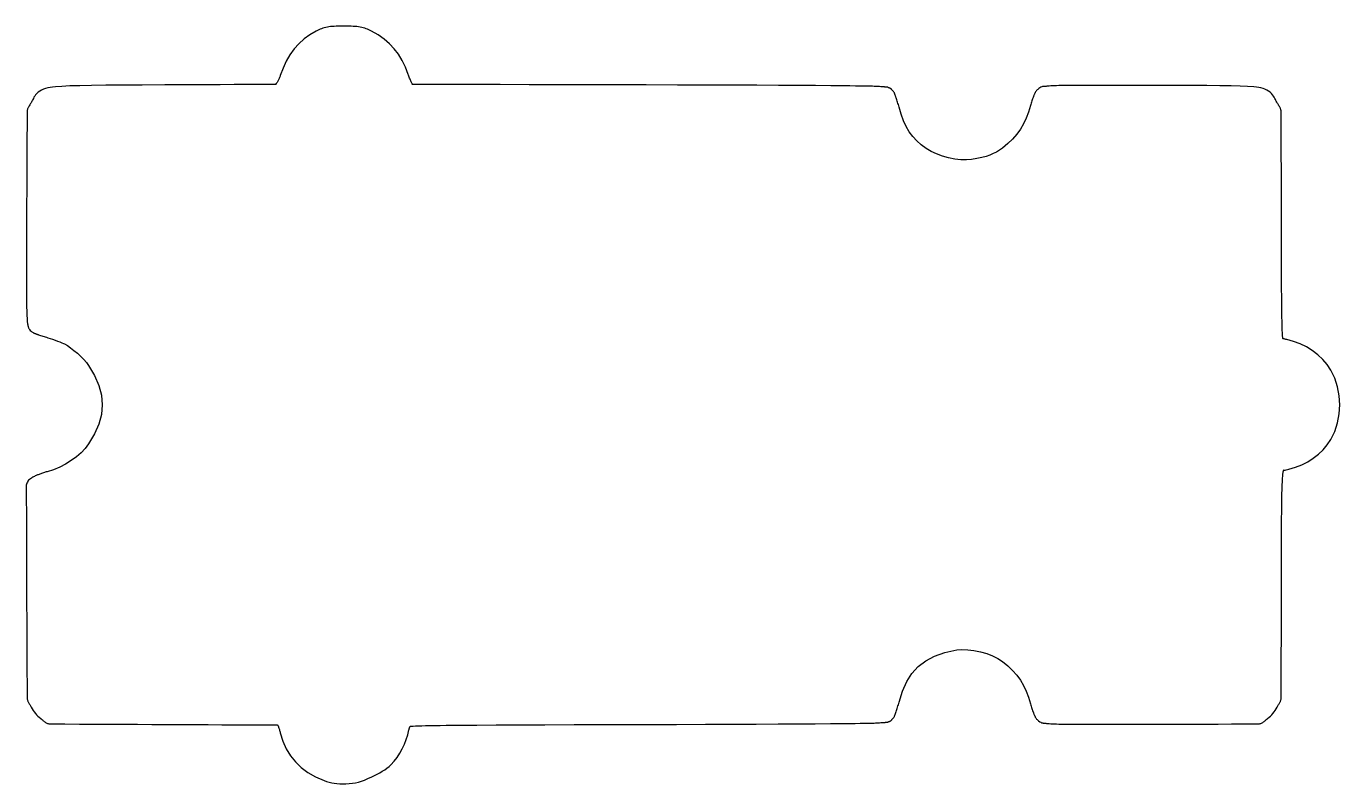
# Model space of a CAD drawing. Extents: x 0 to 42.6, y 0 to 24.6.
import ezdxf

# ---------------------------------------------------------------- set-up
doc = ezdxf.new("R2010")
doc.units = 0
doc.layers.get('0').update_dxf_attribs({"linetype": 'CONTINUOUS'})

msp = doc.modelspace()

# ---------------------------------------------------------------- linework, layer by layer
at = {"color": 7}
msp.add_lwpolyline([(10.292312, 24.581708), (10.20314, 24.581341), (10.123008, 24.580531), (10.050686, 24.579081), (9.984942, 24.576792), (9.924547, 24.573463), (9.86827, 24.568896), (9.814879, 24.562892), (9.763145, 24.55525), (9.712936, 24.54543), (9.664744, 24.533191), (9.618278, 24.518784), (9.573243, 24.502457), (9.529346, 24.484462), (9.486293, 24.465047), (9.443792, 24.444462), (9.401548, 24.422958), (9.198457, 24.304438), (9.011903, 24.168515), (8.841841, 24.015152), (8.688227, 23.844311), (8.551018, 23.655952), (8.43017, 23.450037), (8.325639, 23.226529), (8.237381, 22.985389), (8.229719, 22.962716), (8.221069, 22.939276), (8.211603, 22.915384), (8.201491, 22.891356), (8.190905, 22.867507), (8.180014, 22.844151), (8.16899, 22.821604), (8.158006, 22.800181), (8.146441, 22.779985), (8.13424, 22.761363), (8.122429, 22.744997), (8.112032, 22.731566), (8.104076, 22.72175), (8.099583, 22.716231), (8.09958, 22.715689), (8.105092, 22.720806), (8.105077, 22.719702), (8.105067, 22.718599), (8.105061, 22.717495), (8.105059, 22.716392), (8.105061, 22.715288), (8.105067, 22.714185), (8.105077, 22.713081), (8.105092, 22.711978), (8.102891, 22.709773), (8.100689, 22.707569), (8.098488, 22.705365), (8.096287, 22.703161), (8.094085, 22.700957), (8.091884, 22.698753), (8.089683, 22.696549), (8.087481, 22.694344), (7.63769, 22.69214), (7.187898, 22.689936), (6.738106, 22.687732), (6.288284, 22.685528), (5.838492, 22.683323), (5.388701, 22.681118), (4.938909, 22.678913), (4.489117, 22.676708), (3.75463, 22.672559), (3.119916, 22.668778), (2.576706, 22.664671), (2.116728, 22.659546), (1.731709, 22.652707), (1.41338, 22.643462), (1.153468, 22.631114), (0.943701, 22.614972), (0.853781, 22.605195), (0.77103, 22.59358), (0.694789, 22.579292), (0.624396, 22.561499), (0.559189, 22.539365), (0.498507, 22.512057), (0.44169, 22.478741), (0.388076, 22.438583), (0.341037, 22.395369), (0.30334, 22.353605), (0.27341, 22.313543), (0.249676, 22.275433), (0.230563, 22.239527), (0.2145, 22.206076), (0.199912, 22.175331), (0.185229, 22.147542), (0.170897, 22.123288), (0.156565, 22.099035), (0.142234, 22.074782), (0.127902, 22.050528), (0.11357, 22.026275), (0.099239, 22.002022), (0.084907, 21.977768), (0.070576, 21.953515), (0.060684, 21.936395), (0.051992, 21.918636), (0.044525, 21.900327), (0.03831, 21.881555), (0.033372, 21.862407), (0.029737, 21.842971), (0.027431, 21.823334), (0.026478, 21.803584), (0.024273, 21.375841), (0.022068, 20.948098), (0.019863, 20.520355), (0.017658, 20.092612), (0.015453, 19.664869), (0.013248, 19.237126), (0.011043, 18.809383), (0.00884, 18.381639), (0.007228, 17.892901), (0.005921, 17.449625), (0.004999, 17.049763), (0.004536, 16.691267), (0.004611, 16.372087), (0.005303, 16.090177), (0.006686, 15.843488), (0.00884, 15.629972), (0.010273, 15.535142), (0.011989, 15.448011), (0.013956, 15.368196), (0.016144, 15.295317), (0.018521, 15.228992), (0.021057, 15.168839), (0.02372, 15.114479), (0.026479, 15.065528), (0.028019, 15.0428), (0.02982, 15.020968), (0.031845, 14.999993), (0.034061, 14.979842), (0.036431, 14.960482), (0.038921, 14.941875), (0.041495, 14.923985), (0.044118, 14.906778), (0.045495, 14.898534), (0.047019, 14.890539), (0.048736, 14.882586), (0.050689, 14.874469), (0.052923, 14.86598), (0.055483, 14.856915), (0.058412, 14.847065), (0.061756, 14.836222), (0.064869, 14.82418), (0.067945, 14.810706), (0.07229, 14.79556), (0.079211, 14.778499), (0.090014, 14.759283), (0.106004, 14.73767), (0.128487, 14.713419), (0.15877, 14.686289), (0.185311, 14.665125), (0.20651, 14.649775), (0.22345, 14.639096), (0.237218, 14.631944), (0.248896, 14.627175), (0.25957, 14.623647), (0.270324, 14.620212), (0.282242, 14.61573), (0.295245, 14.610343), (0.308552, 14.604944), (0.322202, 14.599522), (0.336232, 14.594064), (0.350679, 14.588558), (0.365581, 14.582993), (0.380973, 14.577354), (0.396895, 14.571633), (0.430126, 14.559994), (0.464911, 14.548169), (0.501081, 14.53618), (0.538466, 14.524053), (0.576895, 14.511811), (0.6162, 14.499475), (0.65621, 14.487071), (0.696756, 14.474619), (0.773915, 14.45012), (0.855094, 14.42275), (0.937024, 14.393822), (1.016438, 14.36465), (1.090067, 14.336546), (1.154643, 14.310825), (1.206897, 14.288797), (1.243562, 14.271778), (1.335445, 14.218704), (1.437785, 14.148338), (1.546088, 14.064465), (1.655857, 13.970873), (1.762596, 13.871348), (1.861809, 13.769676), (1.949, 13.669645), (2.019673, 13.575042), (2.214656, 13.247852), (2.353865, 12.927894), (2.437332, 12.61278), (2.46509, 12.300119), (2.43717, 11.987522), (2.353606, 11.6726), (2.21443, 11.352963), (2.019673, 11.026222), (1.908765, 10.880854), (1.776071, 10.740904), (1.62439, 10.608366), (1.456519, 10.485235), (1.275257, 10.373503), (1.083404, 10.275164), (0.883758, 10.192211), (0.679117, 10.126639), (0.648063, 10.117797), (0.617343, 10.108393), (0.586973, 10.098555), (0.556972, 10.088409), (0.527356, 10.07808), (0.498142, 10.067694), (0.469349, 10.057379), (0.440992, 10.047261), (0.413892, 10.037798), (0.388464, 10.028996), (0.364122, 10.0203), (0.340278, 10.011159), (0.316346, 10.001019), (0.291738, 9.989326), (0.265866, 9.975526), (0.238145, 9.959067), (0.237043, 9.959081), (0.23594, 9.959092), (0.234838, 9.959098), (0.233736, 9.9591), (0.232633, 9.959098), (0.231531, 9.959092), (0.230429, 9.959081), (0.229326, 9.959067), (0.2172, 9.951351), (0.205073, 9.943635), (0.192946, 9.935919), (0.180819, 9.928203), (0.168693, 9.920487), (0.156566, 9.912771), (0.144439, 9.905055), (0.132312, 9.897333), (0.103107, 9.875495), (0.076988, 9.850081), (0.054222, 9.821589), (0.035076, 9.790518), (0.019816, 9.757364), (0.008709, 9.722626), (0.002021, 9.686802), (0.00002, 9.65039), (0.001124, 9.221544), (0.002227, 8.792699), (0.003331, 8.363853), (0.004434, 7.935008), (0.005538, 7.506162), (0.006641, 7.077317), (0.007745, 6.648471), (0.00884, 6.219625), (0.011045, 5.791882), (0.01325, 5.364139), (0.015455, 4.936396), (0.01766, 4.508653), (0.019865, 4.08091), (0.02207, 3.653167), (0.024275, 3.225424), (0.02648, 2.797681), (0.026918, 2.779313), (0.028527, 2.761011), (0.031289, 2.742848), (0.035184, 2.724893), (0.040197, 2.707214), (0.046308, 2.689889), (0.053501, 2.672983), (0.061758, 2.656569), (0.073884, 2.634519), (0.086011, 2.612469), (0.098138, 2.590419), (0.110265, 2.568369), (0.122391, 2.546319), (0.134518, 2.524269), (0.146645, 2.502219), (0.158771, 2.480169), (0.18986, 2.427984), (0.222837, 2.377866), (0.257829, 2.32978), (0.294963, 2.28369), (0.334365, 2.23956), (0.376163, 2.197355), (0.420482, 2.157048), (0.467451, 2.118583), (0.467451, 2.117483), (0.467451, 2.116382), (0.467451, 2.115281), (0.467451, 2.114181), (0.467451, 2.11308), (0.467451, 2.111979), (0.467451, 2.110879), (0.467451, 2.109778), (0.468215, 2.109468), (0.469268, 2.109422), (0.470514, 2.109547), (0.471857, 2.109757), (0.4732, 2.109968), (0.474447, 2.110097), (0.475503, 2.110058), (0.47627, 2.109775), (0.491704, 2.096548), (0.507139, 2.08332), (0.522573, 2.070092), (0.538007, 2.056864), (0.553441, 2.043637), (0.568875, 2.030409), (0.584309, 2.017181), (0.599743, 2.003953), (0.619977, 1.989489), (0.641388, 1.976837), (0.663804, 1.966057), (0.687053, 1.957203), (0.710964, 1.950337), (0.735365, 1.945511), (0.760084, 1.942773), (0.784951, 1.942209), (1.254586, 1.940007), (1.724222, 1.937806), (2.193857, 1.935605), (2.663493, 1.933403), (3.133128, 1.931202), (3.602763, 1.929001), (4.072399, 1.926799), (4.542034, 1.924598), (4.992928, 1.922397), (5.443822, 1.920195), (5.894717, 1.917994), (6.345611, 1.915793), (6.796505, 1.913591), (7.247399, 1.91139), (7.698293, 1.909189), (8.149187, 1.906987), (8.145208, 1.911768), (8.144333, 1.913095), (8.146054, 1.911063), (8.149856, 1.905768), (8.155229, 1.897319), (8.161658, 1.885821), (8.168635, 1.871374), (8.175642, 1.854082), (8.183564, 1.831914), (8.191661, 1.808128), (8.199818, 1.783078), (8.207915, 1.757116), (8.215837, 1.730599), (8.223465, 1.703878), (8.230684, 1.677307), (8.237376, 1.651238), (8.320791, 1.379083), (8.429841, 1.131542), (8.565148, 0.907626), (8.727334, 0.706347), (8.917022, 0.526717), (9.134831, 0.367747), (9.381386, 0.228449), (9.657306, 0.107835), (9.740549, 0.078029), (9.82215, 0.053368), (9.903636, 0.033649), (9.986536, 0.018666), (10.07238, 0.008213), (10.162697, 0.002089), (10.259014, 0.000085), (10.362862, 0.002004), (10.474202, 0.007843), (10.57675, 0.017831), (10.673957, 0.032995), (10.769276, 0.054365), (10.866158, 0.082969), (10.968057, 0.119839), (11.078423, 0.166004), (11.200709, 0.222493), (11.288916, 0.265734), (11.376031, 0.310713), (11.461181, 0.357472), (11.543492, 0.40605), (11.622092, 0.456489), (11.696107, 0.508827), (11.764664, 0.563107), (11.82689, 0.619368), (11.92853, 0.729077), (12.023463, 0.852507), (12.110916, 0.987283), (12.190117, 1.131031), (12.260295, 1.281377), (12.320678, 1.435946), (12.370495, 1.592364), (12.408973, 1.748257), (12.412478, 1.763429), (12.416469, 1.778271), (12.420829, 1.792831), (12.425446, 1.807151), (12.43021, 1.821273), (12.435008, 1.835246), (12.439724, 1.849112), (12.444251, 1.862913), (12.455469, 1.863872), (12.465849, 1.864973), (12.475942, 1.866158), (12.486293, 1.867372), (12.497455, 1.868585), (12.509972, 1.869742), (12.524391, 1.870815), (12.541262, 1.871746), (12.620943, 1.875234), (12.714605, 1.87883), (12.82309, 1.882454), (12.947236, 1.886027), (13.087883, 1.889467), (13.245872, 1.892698), (13.422043, 1.895636), (13.617234, 1.898204), (14.068119, 1.902562), (14.605741, 1.906313), (15.237446, 1.909609), (15.970577, 1.912603), (16.812478, 1.915454), (17.770494, 1.91831), (18.851969, 1.921327), (20.064248, 1.92466), (21.084132, 1.927581), (22.023183, 1.930508), (22.883528, 1.933493), (23.667294, 1.936589), (24.376609, 1.939846), (25.013598, 1.943318), (25.580389, 1.947057), (26.079109, 1.951115), (26.303557, 1.953204), (26.511726, 1.955264), (26.703945, 1.957324), (26.880543, 1.959413), (27.04185, 1.961558), (27.188192, 1.963815), (27.319901, 1.966214), (27.437304, 1.968783), (27.490757, 1.970391), (27.540796, 1.972451), (27.587476, 1.974822), (27.630852, 1.977362), (27.670981, 1.97993), (27.707919, 1.982386), (27.741721, 1.984615), (27.772442, 1.98645), (27.786604, 1.987296), (27.799968, 1.988256), (27.812639, 1.9893), (27.82473, 1.990429), (27.836346, 1.991614), (27.847601, 1.992828), (27.858602, 1.994041), (27.869459, 1.995255), (27.875027, 1.995537), (27.880909, 1.99533), (27.887095, 1.994822), (27.893581, 1.994258), (27.900357, 1.993806), (27.907421, 1.993683), (27.914764, 1.994106), (27.922379, 1.995263), (27.926019, 1.996336), (27.929366, 1.997916), (27.932677, 1.999892), (27.936207, 2.002206), (27.940212, 2.004746), (27.944951, 2.007427), (27.95068, 2.010165), (27.957656, 2.012874), (27.961766, 2.014285), (27.966371, 2.015837), (27.971429, 2.017587), (27.976887, 2.019563), (27.982698, 2.021821), (27.988811, 2.024361), (27.995181, 2.027248), (28.001756, 2.030505), (28.005324, 2.032254), (28.009303, 2.034032), (28.01361, 2.035923), (28.018156, 2.037927), (28.022858, 2.0401), (28.027628, 2.042499), (28.03238, 2.045152), (28.037031, 2.048121), (28.042041, 2.052032), (28.047666, 2.057141), (28.053513, 2.062921), (28.059189, 2.068844), (28.0643, 2.074382), (28.068454, 2.079004), (28.071248, 2.082185), (28.072292, 2.083399), (28.100133, 2.112608), (28.120151, 2.135764), (28.133856, 2.154083), (28.142757, 2.168782), (28.148362, 2.181075), (28.152181, 2.192181), (28.15572, 2.203314), (28.160489, 2.215693), (28.166258, 2.229457), (28.171826, 2.24387), (28.177259, 2.258847), (28.182619, 2.274302), (28.187969, 2.290148), (28.193371, 2.3063), (28.198889, 2.322669), (28.204584, 2.339168), (28.216463, 2.373083), (28.228756, 2.4086), (28.241295, 2.445585), (28.253905, 2.483905), (28.266413, 2.523425), (28.278647, 2.564012), (28.290433, 2.60553), (28.301601, 2.647848), (28.411567, 3.006903), (28.549369, 3.317392), (28.718765, 3.582544), (28.92352, 3.805585), (29.167391, 3.989742), (29.45414, 4.138242), (29.787532, 4.254313), (30.171323, 4.341182), (30.338717, 4.356986), (30.52808, 4.35085), (30.730969, 4.324872), (30.938948, 4.281149), (31.143576, 4.221778), (31.336418, 4.148859), (31.509036, 4.064488), (31.653006, 3.970667), (31.826257, 3.827602), (31.980153, 3.679701), (32.115845, 3.525253), (32.23448, 3.362542), (32.337206, 3.189858), (32.425172, 3.005487), (32.499523, 2.807716), (32.561409, 2.594833), (32.571964, 2.555123), (32.583168, 2.51637), (32.594937, 2.478572), (32.607157, 2.441725), (32.619716, 2.405826), (32.632501, 2.370873), (32.645427, 2.336863), (32.658381, 2.303792), (32.664702, 2.287643), (32.670827, 2.271774), (32.676894, 2.256147), (32.683047, 2.240726), (32.689425, 2.225469), (32.69617, 2.210342), (32.703423, 2.195305), (32.711326, 2.180319), (32.7192, 2.165305), (32.726904, 2.150043), (32.735456, 2.13428), (32.745841, 2.117768), (32.759078, 2.100253), (32.77618, 2.081488), (32.798137, 2.061224), (32.825964, 2.039208), (32.864894, 2.012205), (32.896777, 1.993497), (32.922882, 1.981533), (32.944472, 1.974766), (32.962845, 1.971644), (32.979242, 1.970628), (32.994933, 1.970149), (33.011189, 1.968653), (33.028405, 1.966141), (33.046185, 1.963629), (33.064614, 1.961146), (33.083805, 1.958747), (33.103843, 1.956489), (33.124812, 1.954429), (33.146825, 1.952594), (33.169968, 1.951042), (33.220056, 1.948276), (33.27562, 1.945595), (33.337001, 1.943055), (33.404548, 1.940685), (33.4786, 1.938483), (33.559502, 1.936536), (33.647598, 1.934843), (33.743232, 1.933431), (33.958274, 1.931315), (34.206697, 1.929932), (34.490542, 1.929226), (34.811846, 1.929135), (35.172659, 1.929586), (35.575015, 1.930489), (36.020962, 1.931787), (36.512537, 1.933424), (36.940279, 1.934525), (37.368023, 1.935626), (37.795765, 1.936726), (38.223509, 1.937827), (38.651251, 1.938928), (39.078995, 1.940028), (39.506737, 1.941129), (39.934482, 1.94223), (39.959345, 1.942794), (39.984068, 1.945532), (40.00848, 1.950358), (40.032384, 1.957224), (40.05564, 1.966077), (40.078048, 1.976858), (40.099469, 1.98951), (40.119704, 2.003974), (40.135142, 2.017202), (40.150579, 2.03043), (40.166017, 2.043658), (40.181454, 2.056885), (40.196892, 2.070113), (40.212329, 2.083341), (40.227767, 2.096569), (40.243204, 2.109796), (40.244333, 2.110812), (40.245462, 2.111913), (40.246591, 2.113042), (40.24772, 2.114199), (40.248849, 2.115356), (40.249978, 2.116485), (40.251107, 2.117586), (40.252236, 2.118602), (40.299251, 2.157085), (40.343594, 2.197414), (40.385396, 2.239624), (40.424792, 2.283754), (40.461907, 2.329839), (40.49688, 2.377917), (40.529838, 2.428024), (40.560916, 2.480199), (40.573052, 2.502249), (40.585187, 2.524299), (40.597323, 2.546349), (40.609458, 2.568399), (40.621594, 2.590449), (40.633729, 2.612499), (40.645865, 2.634549), (40.658001, 2.656599), (40.666241, 2.673013), (40.673438, 2.689918), (40.679562, 2.707244), (40.684586, 2.724922), (40.688481, 2.742877), (40.691303, 2.761041), (40.692996, 2.779343), (40.693561, 2.79771), (40.694689, 3.265141), (40.695818, 3.732571), (40.696947, 4.200002), (40.698076, 4.667432), (40.699205, 5.134863), (40.700334, 5.602293), (40.701463, 6.069724), (40.702592, 6.537155), (40.704285, 7.287019), (40.705696, 7.934124), (40.707389, 8.48525), (40.710212, 8.947176), (40.714812, 9.326681), (40.72198, 9.630547), (40.732451, 9.865551), (40.746929, 10.038474), (40.750457, 10.066679), (40.753984, 10.091131), (40.757484, 10.112196), (40.760927, 10.130241), (40.764257, 10.145634), (40.767475, 10.158743), (40.770523, 10.169939), (40.773373, 10.179588), (40.771397, 10.175123), (40.774615, 10.172696), (40.783759, 10.172414), (40.799479, 10.174333), (40.822423, 10.178569), (40.853239, 10.185207), (40.892575, 10.194337), (40.941078, 10.206049), (41.152539, 10.268142), (41.356853, 10.348945), (41.551643, 10.4474), (41.73452, 10.562446), (41.903106, 10.693026), (42.055015, 10.838078), (42.187865, 10.996546), (42.299272, 11.167369), (42.426803, 11.433526), (42.517896, 11.713452), (42.572554, 12.00256), (42.590785, 12.296257), (42.572554, 12.589954), (42.517899, 12.879061), (42.426806, 13.158988), (42.298033, 13.425111), (42.181329, 13.60301), (42.040675, 13.768966), (41.879365, 13.921175), (41.700687, 14.057834), (41.507933, 14.177138), (41.304388, 14.277284), (41.093348, 14.356469), (40.878103, 14.412889), (40.860746, 14.4166), (40.84339, 14.420594), (40.826146, 14.424827), (40.809128, 14.429261), (40.792448, 14.433852), (40.776249, 14.438563), (40.76067, 14.443346), (40.745797, 14.448164), (40.742552, 14.486128), (40.739024, 14.530978), (40.735355, 14.583138), (40.731686, 14.643036), (40.72813, 14.711096), (40.7248, 14.787744), (40.721836, 14.873407), (40.719296, 14.968511), (40.715317, 15.187955), (40.712128, 15.448633), (40.709588, 15.753857), (40.707612, 16.106941), (40.705919, 16.511198), (40.704508, 16.969941), (40.703097, 17.486482), (40.701686, 18.064136), (40.700557, 18.531567), (40.699428, 18.998997), (40.698299, 19.466428), (40.69717, 19.933858), (40.696041, 20.401289), (40.694912, 20.868719), (40.693784, 21.33615), (40.692655, 21.80358), (40.691808, 21.82333), (40.68955, 21.842966), (40.68591, 21.862402), (40.680971, 21.881549), (40.674762, 21.900322), (40.667311, 21.918631), (40.658619, 21.93639), (40.64884, 21.953514), (40.634503, 21.977767), (40.620166, 22.002021), (40.605829, 22.026274), (40.591492, 22.050527), (40.577155, 22.074781), (40.562818, 22.099034), (40.548481, 22.123287), (40.534145, 22.14754), (40.518792, 22.176271), (40.503552, 22.207645), (40.486957, 22.241433), (40.467484, 22.277408), (40.443664, 22.315339), (40.414079, 22.354999), (40.377113, 22.396157), (40.33134, 22.438583), (40.279462, 22.47813), (40.224753, 22.511271), (40.166595, 22.538708), (40.10436, 22.561146), (40.037425, 22.579287), (39.965165, 22.593836), (39.886955, 22.605497), (39.802173, 22.614972), (39.605202, 22.62979), (39.362301, 22.640318), (39.065835, 22.647372), (38.708161, 22.651767), (38.281633, 22.654318), (37.778614, 22.655842), (37.191457, 22.657155), (36.51252, 22.659068), (36.020946, 22.660646), (35.574998, 22.661924), (35.172639, 22.662824), (34.811824, 22.663273), (34.490514, 22.663197), (34.206671, 22.66252), (33.958251, 22.661168), (33.743215, 22.659065), (33.647584, 22.657657), (33.559485, 22.655952), (33.47858, 22.653988), (33.404523, 22.651795), (33.336973, 22.649411), (33.275589, 22.646865), (33.220028, 22.644192), (33.169951, 22.641429), (33.147204, 22.639871), (33.126206, 22.638031), (33.106648, 22.635957), (33.088219, 22.633699), (33.070637, 22.631303), (33.053619, 22.62882), (33.036855, 22.626297), (33.020034, 22.623785), (33.003411, 22.622678), (32.986732, 22.623178), (32.968924, 22.623536), (32.948943, 22.622007), (32.925716, 22.61684), (32.898199, 22.60629), (32.865303, 22.588609), (32.825978, 22.56205), (32.825964, 22.560946), (32.825953, 22.559843), (32.825947, 22.558739), (32.825944, 22.557636), (32.825947, 22.556532), (32.825953, 22.555429), (32.825964, 22.554325), (32.825978, 22.553222), (32.799703, 22.532663), (32.77848, 22.513841), (32.761519, 22.496462), (32.747972, 22.480232), (32.737022, 22.464858), (32.727821, 22.450045), (32.719552, 22.435501), (32.711368, 22.42093), (32.703381, 22.40614), (32.6961, 22.391139), (32.689383, 22.375942), (32.683061, 22.360561), (32.676965, 22.345009), (32.670954, 22.329299), (32.664829, 22.313444), (32.658451, 22.297458), (32.645356, 22.264816), (32.632374, 22.231089), (32.619589, 22.196285), (32.607087, 22.160414), (32.594951, 22.123483), (32.583239, 22.085501), (32.572035, 22.046476), (32.561423, 22.006416), (32.499537, 21.793533), (32.425186, 21.595763), (32.33722, 21.411391), (32.234494, 21.238707), (32.115859, 21.075997), (31.980167, 20.921548), (31.826271, 20.773647), (31.65302, 20.630583), (31.557262, 20.56138), (31.459492, 20.500757), (31.356439, 20.447696), (31.24484, 20.401178), (31.121424, 20.360185), (30.982923, 20.323698), (30.826073, 20.290698), (30.647604, 20.260166), (30.483187, 20.246131), (30.301086, 20.251045), (30.107487, 20.273738), (29.908577, 20.313041), (29.710544, 20.367782), (29.519576, 20.436793), (29.341857, 20.518903), (29.183576, 20.612942), (29.019531, 20.734512), (28.873476, 20.864792), (28.744097, 21.005997), (28.63009, 21.160346), (28.530133, 21.330069), (28.442947, 21.517353), (28.367211, 21.724429), (28.301617, 21.953514), (28.29045, 21.995828), (28.278663, 22.037345), (28.26643, 22.077931), (28.253923, 22.117451), (28.241314, 22.155771), (28.228776, 22.192758), (28.216482, 22.228277), (28.204604, 22.262194), (28.198908, 22.278693), (28.193391, 22.295061), (28.187989, 22.31121), (28.182641, 22.327055), (28.177282, 22.342509), (28.171849, 22.357487), (28.166281, 22.371902), (28.160506, 22.385667), (28.155748, 22.398042), (28.152237, 22.409161), (28.148455, 22.420247), (28.142884, 22.432521), (28.134003, 22.447206), (28.120292, 22.465526), (28.100235, 22.488702), (28.072312, 22.517958), (28.071268, 22.519172), (28.068474, 22.522355), (28.064316, 22.52698), (28.059203, 22.532518), (28.053524, 22.538442), (28.047677, 22.544221), (28.042055, 22.549329), (28.037054, 22.553237), (28.032411, 22.556203), (28.027661, 22.558867), (28.022889, 22.561272), (28.018184, 22.563459), (28.013632, 22.565471), (28.009323, 22.567351), (28.005341, 22.569137), (28.001776, 22.570876), (27.995206, 22.574134), (27.988839, 22.577019), (27.982726, 22.579568), (27.976915, 22.581817), (27.971454, 22.583801), (27.966394, 22.585553), (27.961785, 22.587114), (27.957676, 22.588517), (27.950699, 22.591232), (27.94497, 22.593978), (27.940232, 22.596665), (27.936227, 22.599207), (27.932699, 22.601516), (27.929389, 22.603503), (27.926042, 22.60508), (27.922398, 22.606159), (27.914778, 22.607318), (27.907432, 22.607733), (27.900368, 22.607611), (27.893589, 22.607157), (27.887104, 22.606578), (27.88092, 22.606082), (27.875044, 22.605872), (27.869482, 22.606157), (27.85863, 22.607368), (27.847623, 22.608587), (27.836354, 22.609795), (27.824721, 22.610972), (27.812619, 22.612098), (27.799945, 22.613154), (27.786596, 22.614119), (27.772465, 22.614977), (27.74179, 22.616808), (27.707965, 22.619024), (27.670961, 22.621488), (27.630753, 22.624056), (27.587312, 22.626593), (27.540612, 22.628958), (27.490626, 22.631013), (27.437312, 22.632611), (27.320507, 22.635176), (27.189684, 22.63757), (27.044443, 22.639825), (26.884383, 22.641978), (26.709104, 22.644061), (26.518204, 22.64611), (26.311282, 22.648162), (26.087937, 22.650247), (25.59133, 22.654301), (25.026887, 22.658034), (24.392533, 22.6615), (23.686196, 22.664753), (22.905801, 22.667846), (22.049274, 22.670833), (21.114543, 22.673768), (20.099534, 22.676706), (19.152546, 22.67891), (18.205559, 22.681114), (17.258571, 22.683318), (16.311583, 22.685522), (15.364595, 22.687727), (14.417607, 22.689931), (13.470619, 22.692135), (12.523631, 22.694339), (12.528031, 22.689472), (12.528186, 22.690228), (12.524802, 22.696068), (12.518588, 22.706447), (12.510245, 22.720826), (12.500486, 22.738661), (12.490013, 22.75941), (12.479534, 22.782542), (12.46803, 22.809303), (12.455845, 22.837279), (12.443232, 22.866291), (12.43044, 22.896162), (12.417722, 22.926713), (12.405329, 22.957767), (12.393511, 22.989144), (12.38252, 23.020667), (12.293129, 23.256961), (12.188547, 23.473262), (12.06788, 23.67085), (11.930231, 23.851007), (11.774703, 24.015015), (11.600402, 24.164155), (11.406431, 24.299709), (11.191895, 24.422958), (11.149109, 24.444906), (11.106498, 24.465705), (11.06363, 24.485156), (11.020072, 24.50306), (10.975392, 24.51922), (10.929157, 24.533438), (10.880937, 24.545514), (10.830298, 24.55525), (10.77775, 24.562917), (10.723317, 24.569023), (10.665842, 24.573726), (10.604168, 24.577182), (10.537135, 24.57955), (10.463587, 24.580989), (10.382365, 24.581655), (10.292312, 24.581708)], dxfattribs=at)

doc.saveas('drawing.dxf')
